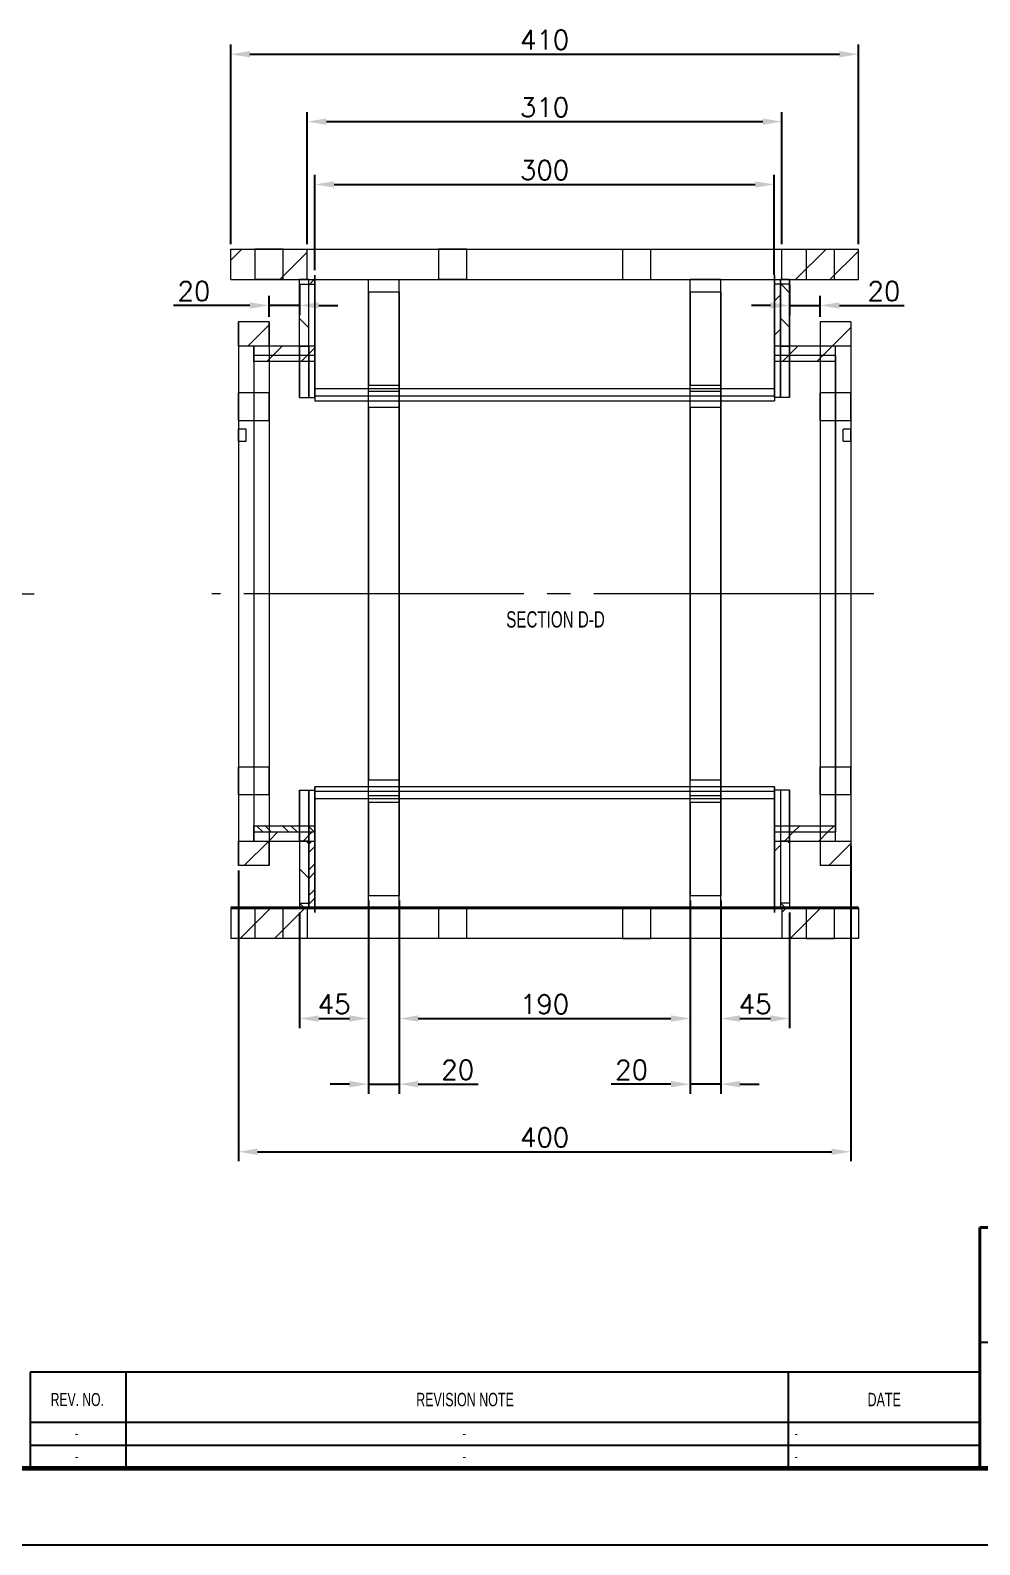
# Model space of a CAD drawing. Header units: millimetres. Extents: x -673 to 1427, y -743 to 742.
# Drawn here: x 57 to 677, y -743 to 246 of the extents above; entities that cross this region are included whole.
import ezdxf

# ---------------------------------------------------------------- set-up
doc = ezdxf.new("R2010")
doc.units = ezdxf.units.MM
doc.header["$LTSCALE"] = 12
doc.header["$MEASUREMENT"] = 0
doc.header["$PDSIZE"] = -3
doc.linetypes.add('SLD-Center', pattern=[19.05, 15.24, -1.27, 1.27, -1.27])
doc.linetypes.add('SLD-Solid', pattern=[0])
doc.layers.get('0').update_dxf_attribs({"color": 6})
doc.layers.add('FORMAT', color=7, linetype='SLD-Solid', lineweight=15)
doc.layers.add('Frame-title', color=6, linetype='Continuous')
doc.layers.add('text-title', color=7, linetype='Continuous')
doc.styles.add('SLDTEXTSTYLE1', font='TXT', dxfattribs={"width": 0.695402})
doc.styles.add('SLDTEXTSTYLE2', font='TXT', dxfattribs={"width": 0.7})
doc.styles.get("Standard").update_dxf_attribs({"font": 'romans.shx'})
doc.dimstyles.new('ISO-25', dxfattribs={"dimtxt": 2.5, "dimasz": 2.5, "dimexe": 1.25, "dimexo": 0.625, "dimtad": 1, "dimtxsty": 'Standard', "dimcen": 2.5, "dimadec": 0, "dimazin": 0, "dimtfac": 1, "dimtmove": 0, "dimatfit": 3, "dimfxl": 0, "dimarcsym": 0})
pattern_1 = [(45, (-672.625, -742.603), (-11.22532, 11.22532), [])]
pattern_2 = [(45, (-672.625, -742.603), (-33.676, 33.676), []), (45, (-650.174, -742.603), (-33.676, 33.676), [])]
pattern_3 = [(135, (-672.625, -742.603), (-33.676, -33.676), []), (135, (-672.625, -720.153), (-33.676, -33.676), [])]

# ---------------------------------------------------------------- blocks, each defined once
blk = doc.blocks.new('SW_CENTERMARKSYMBOL_1')
at = {"color": 0, "linetype": 'SLD-Solid', "lineweight": 0}
for p, q in [((0, 1), (0, 43.5)), ((-1, 0), (-43.5, 0)), ((0, 0), (-0.5, 0)), ((0, 0), (0, 0.5)), ((0, 0), (0, -0.5)), ((0, 0), (0.5, 0)), ((1, 0), (43.5, 0)), ((0, -1), (0, -43.5))]:
    blk.add_line(p, q, dxfattribs=at)
blk = doc.blocks.new('*D37')
at = {"color": 0, "linetype": 'SLD-Solid', "lineweight": -2}
for p, q in [((188.33, 106.24), (188.33, 236.5)), ((200.83, 230.25), (585.83, 230.25)), ((598.33, 106.24), (598.33, 236.5))]:
    blk.add_line(p, q, dxfattribs=at)
at = {"color": 0, "linetype": 'SLD-Solid'}
for points in [[(200.83, 232.34), (200.83, 228.17), (188.33, 230.25)], [(585.83, 232.34), (585.83, 228.17), (598.33, 230.25)]]:
    blk.add_solid(points, dxfattribs=at)
at = {"layer": 'Defpoints', "color": 0, "linetype": 'SLD-Solid'}
for p in [(598.33, 230.25), (188.33, 103.12), (598.33, 103.12)]:
    blk.add_point(p, dxfattribs=at)
at = {"color": 7, "linetype": 'SLD-Solid', "lineweight": 0, "insert": (393.33, 245.88), "char_height": 12.5, "attachment_point": 2}
blk.add_mtext('410 ', dxfattribs=at)
blk = doc.blocks.new('*D38')
at = {"color": 0, "linetype": 'SLD-Solid', "lineweight": -2}
for p, q in [((238.33, 106.24), (238.33, 192.51)), ((548.33, 106.24), (548.33, 192.51)), ((250.83, 186.26), (535.83, 186.26))]:
    blk.add_line(p, q, dxfattribs=at)
at = {"color": 0, "linetype": 'SLD-Solid'}
for points in [[(250.83, 188.34), (250.83, 184.17), (238.33, 186.26)], [(535.83, 188.34), (535.83, 184.17), (548.33, 186.26)]]:
    blk.add_solid(points, dxfattribs=at)
at = {"layer": 'Defpoints', "color": 0, "linetype": 'SLD-Solid'}
for p in [(548.33, 186.26), (238.33, 103.12), (548.33, 103.12)]:
    blk.add_point(p, dxfattribs=at)
at = {"color": 7, "linetype": 'SLD-Solid', "lineweight": 0, "insert": (393.33, 201.88), "char_height": 12.5, "attachment_point": 2}
blk.add_mtext('310', dxfattribs=at)
blk = doc.blocks.new('*D39')
at = {"color": 0, "linetype": 'SLD-Solid', "lineweight": -2}
for p, q in [((243.33, 89.25), (243.33, 151.49)), ((543.33, 86.24), (543.33, 151.49)), ((255.83, 145.24), (530.83, 145.24))]:
    blk.add_line(p, q, dxfattribs=at)
at = {"color": 0, "linetype": 'SLD-Solid'}
for points in [[(255.83, 147.32), (255.83, 143.16), (243.33, 145.24)], [(530.83, 147.32), (530.83, 143.16), (543.33, 145.24)]]:
    blk.add_solid(points, dxfattribs=at)
at = {"layer": 'Defpoints', "color": 0, "linetype": 'SLD-Solid'}
for p in [(543.33, 145.24), (243.33, 86.13), (543.33, 83.12)]:
    blk.add_point(p, dxfattribs=at)
at = {"color": 7, "linetype": 'SLD-Solid', "lineweight": 0, "insert": (393.33, 160.87), "char_height": 12.5, "attachment_point": 2}
blk.add_mtext('300', dxfattribs=at)
blk = doc.blocks.new('*D40')
at = {"color": 0, "linetype": 'SLD-Solid', "lineweight": -2}
for p, q in [((278.33, -322.02), (278.33, -405.42)), ((233.33, -330.01), (233.33, -405.42)), ((245.83, -399.17), (265.83, -399.17))]:
    blk.add_line(p, q, dxfattribs=at)
at = {"color": 0, "linetype": 'SLD-Solid'}
for points in [[(245.83, -397.09), (245.83, -401.26), (233.33, -399.17)], [(265.83, -397.09), (265.83, -401.26), (278.33, -399.17)]]:
    blk.add_solid(points, dxfattribs=at)
at = {"layer": 'Defpoints', "color": 0, "linetype": 'SLD-Solid'}
for p in [(278.33, -318.89), (233.33, -326.88), (278.33, -399.17)]:
    blk.add_point(p, dxfattribs=at)
at = {"color": 7, "linetype": 'SLD-Solid', "lineweight": 0, "insert": (255.83, -383.55), "char_height": 12.5, "attachment_point": 2}
blk.add_mtext('45', dxfattribs=at)
blk = doc.blocks.new('*D41')
at = {"color": 0, "linetype": 'SLD-Solid', "lineweight": -2}
for p, q in [((278.33, -322.02), (278.33, -448.27)), ((298.33, -322.02), (298.33, -448.27)), ((265.83, -442.02), (253.33, -442.02)), ((278.33, -442.02), (298.33, -442.02)), ((310.83, -442.02), (349.82, -442.02))]:
    blk.add_line(p, q, dxfattribs=at)
at = {"color": 0, "linetype": 'SLD-Solid'}
for points in [[(265.83, -439.93), (265.83, -444.1), (278.33, -442.02)], [(310.83, -439.93), (310.83, -444.1), (298.33, -442.02)]]:
    blk.add_solid(points, dxfattribs=at)
at = {"layer": 'Defpoints', "color": 0, "linetype": 'SLD-Solid'}
for p in [(278.33, -318.89), (298.33, -318.89), (298.33, -442.02)]:
    blk.add_point(p, dxfattribs=at)
at = {"color": 7, "linetype": 'SLD-Solid', "lineweight": 0, "insert": (336.58, -426.39), "char_height": 12.5, "attachment_point": 2}
blk.add_mtext('20', dxfattribs=at)
blk = doc.blocks.new('*D42')
at = {"color": 0, "linetype": 'SLD-Solid', "lineweight": -2}
for p, q in [((298.33, -322.02), (298.33, -405.42)), ((488.33, -322.02), (488.33, -405.42)), ((310.83, -399.17), (475.83, -399.17))]:
    blk.add_line(p, q, dxfattribs=at)
at = {"color": 0, "linetype": 'SLD-Solid'}
for points in [[(310.83, -397.09), (310.83, -401.26), (298.33, -399.17)], [(475.83, -397.09), (475.83, -401.26), (488.33, -399.17)]]:
    blk.add_solid(points, dxfattribs=at)
at = {"layer": 'Defpoints', "color": 0, "linetype": 'SLD-Solid'}
for p in [(298.33, -318.89), (488.33, -318.89), (488.33, -399.17)]:
    blk.add_point(p, dxfattribs=at)
at = {"color": 7, "linetype": 'SLD-Solid', "lineweight": 0, "insert": (393.33, -383.55), "char_height": 12.5, "attachment_point": 2}
blk.add_mtext('190', dxfattribs=at)
blk = doc.blocks.new('*D43')
at = {"color": 0, "linetype": 'SLD-Solid', "lineweight": -2}
for p, q in [((488.33, -322.02), (488.33, -448.27)), ((508.33, -322.02), (508.33, -448.27)), ((475.83, -442.02), (436.85, -442.02)), ((508.33, -442.02), (488.33, -442.02)), ((520.83, -442.02), (533.33, -442.02))]:
    blk.add_line(p, q, dxfattribs=at)
at = {"color": 0, "linetype": 'SLD-Solid'}
for points in [[(475.83, -439.93), (475.83, -444.1), (488.33, -442.02)], [(520.83, -439.93), (520.83, -444.1), (508.33, -442.02)]]:
    blk.add_solid(points, dxfattribs=at)
at = {"layer": 'Defpoints', "color": 0, "linetype": 'SLD-Solid'}
for p in [(488.33, -318.89), (508.33, -318.89), (508.33, -442.02)]:
    blk.add_point(p, dxfattribs=at)
at = {"color": 7, "linetype": 'SLD-Solid', "lineweight": 0, "insert": (450.09, -426.39), "char_height": 12.5, "attachment_point": 2}
blk.add_mtext('20', dxfattribs=at)
blk = doc.blocks.new('*D44')
at = {"color": 0, "linetype": 'SLD-Solid', "lineweight": -2}
for p, q in [((508.33, -322.02), (508.33, -405.42)), ((553.33, -330.01), (553.33, -405.42)), ((520.83, -399.17), (540.83, -399.17))]:
    blk.add_line(p, q, dxfattribs=at)
at = {"color": 0, "linetype": 'SLD-Solid'}
for points in [[(520.83, -397.09), (520.83, -401.26), (508.33, -399.17)], [(540.83, -397.09), (540.83, -401.26), (553.33, -399.17)]]:
    blk.add_solid(points, dxfattribs=at)
at = {"layer": 'Defpoints', "color": 0, "linetype": 'SLD-Solid'}
for p in [(508.33, -318.89), (553.33, -326.88), (553.33, -399.17)]:
    blk.add_point(p, dxfattribs=at)
at = {"color": 7, "linetype": 'SLD-Solid', "lineweight": 0, "insert": (530.83, -383.55), "char_height": 12.5, "attachment_point": 2}
blk.add_mtext('45', dxfattribs=at)
blk = doc.blocks.new('*D45')
at = {"color": 0, "linetype": 'SLD-Solid', "lineweight": -2}
for p, q in [((593.33, -286.51), (593.33, -492.37)), ((193.33, -302.51), (193.33, -492.37)), ((205.83, -486.12), (580.83, -486.12))]:
    blk.add_line(p, q, dxfattribs=at)
at = {"color": 0, "linetype": 'SLD-Solid'}
for points in [[(205.83, -484.04), (205.83, -488.21), (193.33, -486.12)], [(580.83, -484.04), (580.83, -488.21), (593.33, -486.12)]]:
    blk.add_solid(points, dxfattribs=at)
at = {"layer": 'Defpoints', "color": 0, "linetype": 'SLD-Solid'}
for p in [(593.33, -283.38), (193.33, -299.38), (593.33, -486.12)]:
    blk.add_point(p, dxfattribs=at)
at = {"color": 7, "linetype": 'SLD-Solid', "lineweight": 0, "insert": (393.33, -470.5), "char_height": 12.5, "attachment_point": 2}
blk.add_mtext('400', dxfattribs=at)
blk = doc.blocks.new('*D46')
at = {"color": 0, "linetype": 'SLD-Solid', "lineweight": -2}
for p, q in [((233.33, 79.99), (233.33, 60.02)), ((213.33, 58.74), (213.33, 72.52)), ((200.83, 66.27), (151.06, 66.27)), ((233.33, 66.27), (213.33, 66.27)), ((245.83, 66.27), (258.33, 66.27))]:
    blk.add_line(p, q, dxfattribs=at)
at = {"color": 0, "linetype": 'SLD-Solid'}
for points in [[(200.83, 68.35), (200.83, 64.19), (213.33, 66.27)], [(245.83, 68.35), (245.83, 64.19), (233.33, 66.27)]]:
    blk.add_solid(points, dxfattribs=at)
at = {"layer": 'Defpoints', "color": 0, "linetype": 'SLD-Solid'}
for p in [(233.33, 83.12), (233.33, 66.27), (213.33, 55.62)]:
    blk.add_point(p, dxfattribs=at)
at = {"color": 7, "linetype": 'SLD-Solid', "lineweight": 0, "insert": (164.31, 81.9), "char_height": 12.5, "attachment_point": 2}
blk.add_mtext('20', dxfattribs=at)
blk = doc.blocks.new('*D47')
at = {"color": 0, "linetype": 'SLD-Solid', "lineweight": -2}
for p, q in [((553.33, 79.99), (553.33, 60.02)), ((573.33, 58.74), (573.33, 72.52)), ((540.83, 66.27), (528.33, 66.27)), ((553.33, 66.27), (573.33, 66.27)), ((585.83, 66.27), (628.13, 66.27))]:
    blk.add_line(p, q, dxfattribs=at)
at = {"color": 0, "linetype": 'SLD-Solid'}
for points in [[(540.83, 68.35), (540.83, 64.19), (553.33, 66.27)], [(585.83, 68.35), (585.83, 64.19), (573.33, 66.27)]]:
    blk.add_solid(points, dxfattribs=at)
at = {"layer": 'Defpoints', "color": 0, "linetype": 'SLD-Solid'}
for p in [(553.33, 83.12), (553.33, 66.27), (573.33, 55.62)]:
    blk.add_point(p, dxfattribs=at)
at = {"color": 7, "linetype": 'SLD-Solid', "lineweight": 0, "insert": (614.88, 81.9), "char_height": 12.5, "attachment_point": 2}
blk.add_mtext('20', dxfattribs=at)

msp = doc.modelspace()

# ---------------------------------------------------------------- hatches: boundary and pattern name
at = {"linetype": 'SLD-Solid', "lineweight": 0}
h = msp.add_hatch(dxfattribs=at)
h.set_pattern_fill('ANSI32', scale=5, style=0)
h.set_pattern_definition(pattern_2)
h.paths.add_polyline_path([(238.334, 103.119), (188.334, 103.119), (188.334, 83.119), (238.334, 83.119)], flags=0)
h = msp.add_hatch(dxfattribs=at)
h.set_pattern_fill('ANSI32', scale=5, style=0)
h.set_pattern_definition(pattern_2)
h.paths.add_polyline_path([(548.334, 83.119), (598.334, 83.119), (598.334, 103.119), (548.334, 103.119)], flags=0)
h = msp.add_hatch(dxfattribs=at)
h.set_pattern_fill('ANSI32', scale=5, angle=90, style=0)
h.set_pattern_definition(pattern_3)
h.paths.add_polyline_path([(233.334, 83.119), (233.334, 39.619), (239.334, 39.619), (239.334, 83.119)], flags=0)
h = msp.add_hatch(dxfattribs=at)
h.set_pattern_fill('ANSI32', scale=5, style=0)
h.set_pattern_definition(pattern_2)
h.paths.add_polyline_path([(243.334, 83.119), (239.334, 83.119), (239.334, 39.619), (243.334, 39.619)], flags=0)
h = msp.add_hatch(dxfattribs=at)
h.set_pattern_fill('ANSI32', scale=5, style=0)
h.set_pattern_definition(pattern_2)
h.paths.add_polyline_path([(543.334, 39.619), (547.334, 39.619), (547.334, 83.119), (543.334, 83.119)], flags=0)
h = msp.add_hatch(dxfattribs=at)
h.set_pattern_fill('ANSI32', scale=5, angle=90, style=0)
h.set_pattern_definition(pattern_3)
h.paths.add_polyline_path([(553.334, 39.619), (553.334, 83.119), (547.334, 83.119), (547.334, 39.619)], flags=0)
h = msp.add_hatch(dxfattribs=at)
h.set_pattern_fill('ANSI32', scale=5, style=0)
h.set_pattern_definition(pattern_2)
h.paths.add_polyline_path([(193.334, 39.619), (213.334, 39.619), (213.334, 55.619), (193.334, 55.619)], flags=0)
h = msp.add_hatch(dxfattribs=at)
h.set_pattern_fill('ANSI32', scale=5, style=0)
h.set_pattern_definition(pattern_2)
h.paths.add_polyline_path([(573.334, 39.619), (593.334, 39.619), (593.334, 55.619), (573.334, 55.619)], flags=0)
h = msp.add_hatch(dxfattribs=at)
h.set_pattern_fill('ANSI31', scale=5, style=0)
h.set_pattern_definition(pattern_1)
h.paths.add_polyline_path([(203.334, 39.619), (203.334, 33.619), (243.334, 33.619), (243.334, 39.619)], flags=0)
h = msp.add_hatch(dxfattribs=at)
h.set_pattern_fill('ANSI31', scale=5, style=0)
h.set_pattern_definition(pattern_1)
h.paths.add_polyline_path([(543.334, 33.619), (583.334, 33.619), (583.334, 39.619), (543.334, 39.619)], flags=0)
h = msp.add_hatch(dxfattribs=at)
h.set_pattern_fill('ANSI31', scale=5, style=0)
h.set_pattern_definition(pattern_1)
h.paths.add_polyline_path([(203.334, 33.619), (203.334, 29.619), (243.334, 29.619), (243.334, 33.619)], flags=0)
h = msp.add_hatch(dxfattribs=at)
h.set_pattern_fill('ANSI31', scale=5, style=0)
h.set_pattern_definition(pattern_1)
h.paths.add_polyline_path([(543.334, 29.619), (583.334, 29.619), (583.334, 33.619), (543.334, 33.619)], flags=0)
h = msp.add_hatch(dxfattribs=at)
h.set_pattern_fill('ANSI32', scale=1.25, angle=90, style=0)
h.set_pattern_definition([(135, (-672.625, -742.603), (-8.41899, -8.41899), []), (135, (-672.625, -736.99), (-8.41899, -8.41899), [])])
h.paths.add_polyline_path([(203.334, -273.381), (203.334, -277.381), (243.334, -277.381), (243.334, -273.381)], flags=0)
h = msp.add_hatch(dxfattribs=at)
h.set_pattern_fill('ANSI31', scale=5, style=0)
h.set_pattern_definition(pattern_1)
h.paths.add_polyline_path([(543.334, -277.381), (583.334, -277.381), (583.334, -273.381), (543.334, -273.381)], flags=0)
h = msp.add_hatch(dxfattribs=at)
h.set_pattern_fill('ANSI32', scale=5, style=0)
h.set_pattern_definition(pattern_2)
h.paths.add_polyline_path([(213.334, -283.381), (193.334, -283.381), (193.334, -299.381), (213.334, -299.381)], flags=0)
h = msp.add_hatch(dxfattribs=at)
h.set_pattern_fill('ANSI31', scale=5, style=0)
h.set_pattern_definition(pattern_1)
h.paths.add_polyline_path([(203.334, -277.381), (203.334, -283.381), (243.334, -283.381), (243.334, -277.381)], flags=0)
h = msp.add_hatch(dxfattribs=at)
h.set_pattern_fill('ANSI31', scale=5, angle=90, style=0)
h.set_pattern_definition([(135, (-672.625, -742.603), (-11.22532, -11.22532), [])])
h.paths.add_polyline_path([(233.334, -283.381), (233.334, -326.881), (239.334, -326.881), (239.334, -283.381)], flags=0)
h = msp.add_hatch(dxfattribs=at)
h.set_pattern_fill('ANSI32', scale=1.25, style=0)
h.set_pattern_definition([(45, (-672.625, -742.603), (-8.41899, 8.41899), []), (45, (-667.012, -742.603), (-8.41899, 8.41899), [])])
h.paths.add_polyline_path([(243.334, -283.381), (239.334, -283.381), (239.334, -326.881), (243.334, -326.881)], flags=0)
h = msp.add_hatch(dxfattribs=at)
h.set_pattern_fill('ANSI31', scale=5, style=0)
h.set_pattern_definition(pattern_1)
h.paths.add_polyline_path([(543.334, -283.381), (583.334, -283.381), (583.334, -277.381), (543.334, -277.381)], flags=0)
h = msp.add_hatch(dxfattribs=at)
h.set_pattern_fill('ANSI32', scale=5, style=0)
h.set_pattern_definition(pattern_2)
h.paths.add_polyline_path([(543.334, -326.881), (547.334, -326.881), (547.334, -283.381), (543.334, -283.381)], flags=0)
h = msp.add_hatch(dxfattribs=at)
h.set_pattern_fill('ANSI32', scale=5, angle=90, style=0)
h.set_pattern_definition(pattern_3)
h.paths.add_polyline_path([(553.334, -326.881), (553.334, -283.381), (547.334, -283.381), (547.334, -326.881)], flags=0)
h = msp.add_hatch(dxfattribs=at)
h.set_pattern_fill('ANSI32', scale=5, style=0)
h.set_pattern_definition(pattern_2)
h.paths.add_polyline_path([(593.334, -283.381), (573.334, -283.381), (573.334, -299.381), (593.334, -299.381)], flags=0)
h = msp.add_hatch(dxfattribs=at)
h.set_pattern_fill('ANSI32', scale=5, style=0)
h.set_pattern_definition(pattern_2)
h.paths.add_polyline_path([(238.334, -326.881), (188.334, -326.881), (188.334, -346.881), (238.334, -346.881)], flags=0)
h = msp.add_hatch(dxfattribs=at)
h.set_pattern_fill('ANSI32', scale=5, style=0)
h.set_pattern_definition(pattern_2)
h.paths.add_polyline_path([(548.334, -346.881), (598.334, -346.881), (598.334, -326.881), (548.334, -326.881)], flags=0)

# ---------------------------------------------------------------- linework, layer by layer
at = {"color": 7, "linetype": 'SLD-Solid', "lineweight": 15}
for p, q in [((188.334, 103.119), (598.334, 103.119)), ((188.334, 83.119), (188.334, 103.119)), ((188.334, 103.119), (238.334, 103.119)), ((204.084, 103.119), (204.084, 83.119)), ((204.084, 103.119), (204.084, 83.119)), ((222.584, 103.119), (204.084, 103.119)), ((222.584, 103.119), (204.084, 103.119)), ((222.584, 83.119), (222.584, 103.119)), ((222.584, 83.119), (222.584, 103.119)), ((238.334, 83.119), (238.334, 103.119)), ((238.334, 103.119), (548.334, 103.119)), ((324.084, 103.119), (324.084, 83.119)), ((342.584, 103.119), (324.084, 103.119)), ((342.584, 83.119), (342.584, 103.119)), ((444.084, 103.119), (444.084, 83.119)), ((444.084, 103.119), (462.584, 103.119)), ((462.584, 83.119), (462.584, 103.119)), ((548.334, 103.119), (598.334, 103.119)), ((548.334, 83.119), (548.334, 103.119)), ((564.084, 103.119), (564.084, 83.119)), ((564.084, 103.119), (564.084, 83.119)), ((564.084, 103.119), (582.584, 103.119)), ((564.084, 103.119), (582.584, 103.119)), ((582.584, 83.119), (582.584, 103.119)), ((582.584, 83.119), (582.584, 103.119)), ((598.334, 83.119), (598.334, 103.119)), ((188.334, 83.119), (598.334, 83.119)), ((188.334, 83.119), (238.334, 83.119)), ((222.584, 83.119), (204.084, 83.119)), ((222.584, 83.119), (204.084, 83.119)), ((239.334, 83.119), (233.334, 83.119)), ((233.334, 39.619), (233.334, 83.119)), ((233.334, 80.11), (233.334, 83.119)), ((233.334, 6.237), (233.334, 80.11)), ((233.334, 80.11), (239.334, 80.11)), ((239.334, 39.619), (239.334, 83.119)), ((239.334, 80.11), (239.334, 83.119)), ((239.334, 83.119), (243.334, 83.119)), ((239.334, 6.237), (239.334, 80.11)), ((239.334, 80.11), (243.334, 80.11)), ((243.334, 86.128), (243.334, 12.26)), ((243.334, 83.721), (243.334, 86.128)), ((243.334, 80.11), (243.334, 83.721)), ((243.334, 83.721), (243.334, 9.853)), ((243.334, 83.119), (243.334, 39.619)), ((243.334, 83.119), (243.334, 80.11)), ((243.334, 6.242), (243.334, 80.11)), ((243.334, 80.11), (243.334, 6.237)), ((278.334, 10.074), (278.334, 83.119)), ((278.334, 83.119), (298.334, 83.119)), ((278.334, 75.133), (278.334, 83.119)), ((298.334, 10.074), (298.334, 83.119)), ((298.334, 75.133), (298.334, 83.119)), ((342.584, 83.119), (324.084, 83.119)), ((444.084, 83.119), (462.584, 83.119)), ((488.334, 10.074), (488.334, 83.119)), ((508.334, 83.119), (488.334, 83.119)), ((488.334, 75.133), (488.334, 83.119)), ((508.334, 10.074), (508.334, 83.119)), ((508.334, 75.133), (508.334, 83.119)), ((543.334, 86.128), (543.334, 12.26)), ((543.334, 83.721), (543.334, 86.128)), ((543.334, 80.11), (543.334, 83.721)), ((543.334, 83.721), (543.334, 9.853)), ((543.334, 83.119), (547.334, 83.119)), ((543.334, 39.619), (543.334, 83.119)), ((543.334, 83.119), (543.334, 80.11)), ((543.334, 6.242), (543.334, 80.11)), ((543.334, 80.11), (543.334, 6.237)), ((547.334, 80.11), (543.334, 80.11)), ((547.334, 39.619), (547.334, 83.119)), ((547.334, 83.119), (547.334, 80.11)), ((553.334, 83.119), (547.334, 83.119)), ((547.334, 80.11), (547.334, 6.237)), ((553.334, 80.11), (547.334, 80.11)), ((548.334, 83.119), (598.334, 83.119)), ((553.334, 83.119), (553.334, 39.619)), ((553.334, 80.11), (553.334, 83.119)), ((553.334, 6.237), (553.334, 80.11)), ((564.084, 83.119), (582.584, 83.119)), ((564.084, 83.119), (582.584, 83.119)), ((278.334, 75.133), (278.334, 14.223)), ((278.334, 75.133), (298.334, 75.133)), ((298.334, 75.133), (298.334, 14.223)), ((488.334, 75.133), (508.334, 75.133)), ((488.334, 75.133), (488.334, 14.223)), ((508.334, 75.133), (508.334, 14.223)), ((193.334, 39.619), (193.334, 55.619)), ((193.334, 55.619), (193.334, -299.381)), ((213.334, 55.619), (193.334, 55.619)), ((213.334, 39.619), (213.334, 55.619)), ((213.334, 55.619), (213.334, -299.381)), ((573.334, 55.619), (573.334, 39.619)), ((593.334, 55.619), (573.334, 55.619)), ((573.334, 55.619), (573.334, -299.381)), ((593.334, 55.619), (593.334, 39.619)), ((593.334, 55.619), (593.334, -299.381)), ((213.334, 39.619), (193.334, 39.619)), ((193.334, 39.619), (193.334, -283.381)), ((203.334, 33.619), (203.334, 39.619)), ((203.334, 39.619), (203.334, -283.381)), ((243.334, 39.619), (203.334, 39.619)), ((213.334, 39.619), (213.334, -283.381)), ((233.334, 39.619), (239.334, 39.619)), ((233.334, 39.619), (233.334, 6.237)), ((239.334, 39.619), (239.334, 6.237)), ((243.334, 39.619), (239.334, 39.619)), ((243.334, 33.619), (243.334, 39.619)), ((243.334, 39.619), (243.334, 12.078)), ((243.334, 6.237), (243.334, 39.619)), ((543.334, 33.619), (543.334, 39.619)), ((543.334, 39.619), (543.334, 12.078)), ((583.334, 39.619), (543.334, 39.619)), ((547.334, 39.619), (543.334, 39.619)), ((543.334, 6.237), (543.334, 39.619)), ((547.334, 6.237), (547.334, 39.619)), ((547.334, 39.619), (553.334, 39.619)), ((553.334, 39.619), (553.334, 6.237)), ((593.334, 39.619), (573.334, 39.619)), ((573.334, 39.619), (573.334, -283.381)), ((583.334, 33.619), (583.334, 39.619)), ((583.334, -283.381), (583.334, 39.619)), ((593.334, 39.619), (593.334, -283.381)), ((203.334, 33.619), (203.334, -277.381)), ((203.334, 29.619), (203.334, 33.619)), ((243.334, 33.619), (203.334, 33.619)), ((243.334, 29.619), (243.334, 33.619)), ((243.334, 33.619), (243.334, 7.279)), ((543.334, 29.619), (543.334, 33.619)), ((543.334, 33.619), (543.334, 7.279)), ((583.334, 33.619), (543.334, 33.619)), ((583.334, 33.619), (583.334, -277.381)), ((583.334, 29.619), (583.334, 33.619)), ((203.334, 29.619), (203.334, -273.381)), ((243.334, 29.619), (203.334, 29.619)), ((243.334, 29.619), (243.334, 4.08)), ((543.334, 29.619), (543.334, 4.08)), ((583.334, 29.619), (543.334, 29.619)), ((583.334, 29.619), (583.334, -273.381)), ((243.334, 12.26), (243.334, 9.853)), ((243.334, 12.078), (243.334, 7.279)), ((243.334, 12.078), (543.334, 12.078)), ((278.334, 14.223), (298.334, 14.223)), ((278.334, -0.382), (278.334, 14.223)), ((298.334, 10.074), (278.334, 10.074)), ((278.334, -253.836), (278.334, 10.074)), ((298.334, 14.223), (298.334, -0.382)), ((298.334, -253.836), (298.334, 10.074)), ((488.334, 14.223), (508.334, 14.223)), ((488.334, -0.382), (488.334, 14.223)), ((508.334, 10.074), (488.334, 10.074)), ((488.334, -253.836), (488.334, 10.074)), ((508.334, 14.223), (508.334, -0.382)), ((508.334, -253.836), (508.334, 10.074)), ((543.334, 12.26), (543.334, 9.853)), ((543.334, 12.078), (543.334, 7.279)), ((213.334, 9.249), (193.334, 9.249)), ((193.334, -8.726), (193.334, 9.223)), ((213.334, -8.726), (213.334, 9.223)), ((233.334, 6.237), (239.334, 6.237)), ((239.334, 6.237), (243.334, 6.237)), ((243.334, 9.853), (243.334, 6.242)), ((243.334, 7.279), (543.334, 7.279)), ((243.334, 7.279), (243.334, 4.08)), ((243.334, 4.08), (543.334, 4.08)), ((543.334, 9.853), (543.334, 6.242)), ((543.334, 7.279), (543.334, 4.08)), ((547.334, 6.237), (543.334, 6.237)), ((553.334, 6.237), (547.334, 6.237)), ((593.334, 9.249), (573.334, 9.249)), ((573.334, -8.726), (573.334, 9.223)), ((593.334, -8.726), (593.334, 9.223)), ((193.334, -8.751), (213.334, -8.751)), ((278.334, -0.382), (278.334, -243.447)), ((298.334, -0.382), (278.334, -0.382)), ((298.334, -0.382), (298.334, -243.447)), ((488.334, -0.382), (488.334, -243.447)), ((508.334, -0.382), (488.334, -0.382)), ((508.334, -0.382), (508.334, -243.447)), ((573.334, -8.751), (593.334, -8.751)), ((198.334, -14.4), (193.334, -14.4)), ((193.334, -22.4), (193.334, -14.4)), ((198.334, -22.4), (198.334, -14.4)), ((593.334, -14.4), (588.334, -14.4)), ((588.334, -22.4), (588.334, -14.4)), ((593.334, -22.4), (593.334, -14.4)), ((193.334, -22.4), (198.334, -22.4)), ((588.334, -22.4), (593.334, -22.4)), ((213.334, -235.011), (193.334, -235.011)), ((193.334, -252.986), (193.334, -235.036)), ((213.334, -252.986), (213.334, -235.036)), ((593.334, -235.011), (573.334, -235.011)), ((573.334, -252.986), (573.334, -235.036)), ((593.334, -252.986), (593.334, -235.036)), ((278.334, -243.447), (298.334, -243.447)), ((278.334, -258.057), (278.334, -243.447)), ((298.334, -243.447), (298.334, -258.057)), ((488.334, -243.447), (508.334, -243.447)), ((488.334, -258.057), (488.334, -243.447)), ((508.334, -243.447), (508.334, -258.057)), ((193.334, -253.011), (213.334, -253.011)), ((233.334, -283.381), (233.334, -249.999)), ((233.334, -249.999), (233.334, -323.872)), ((233.334, -249.999), (239.334, -249.999)), ((239.334, -323.872), (239.334, -249.999)), ((239.334, -249.999), (243.334, -249.999)), ((239.334, -249.999), (239.334, -283.381)), ((243.334, -247.842), (243.334, -251.042)), ((543.334, -247.842), (243.334, -247.842)), ((243.334, -273.381), (243.334, -247.842)), ((243.334, -323.872), (243.334, -249.999)), ((243.334, -249.999), (243.334, -283.381)), ((243.334, -250.004), (243.334, -323.872)), ((243.334, -253.615), (243.334, -250.004)), ((543.334, -251.042), (243.334, -251.042)), ((243.334, -277.381), (243.334, -251.042)), ((243.334, -251.042), (243.334, -255.84)), ((243.334, -327.483), (243.334, -253.615)), ((243.334, -256.022), (243.334, -253.615)), ((543.334, -255.84), (243.334, -255.84)), ((243.334, -283.381), (243.334, -255.84)), ((243.334, -329.89), (243.334, -256.022)), ((298.334, -253.836), (278.334, -253.836)), ((278.334, -326.881), (278.334, -253.836)), ((298.334, -326.881), (298.334, -253.836)), ((488.334, -326.881), (488.334, -253.836)), ((508.334, -253.836), (488.334, -253.836)), ((508.334, -326.881), (508.334, -253.836)), ((543.334, -247.842), (543.334, -251.042)), ((543.334, -273.381), (543.334, -247.842)), ((543.334, -323.872), (543.334, -249.999)), ((547.334, -249.999), (543.334, -249.999)), ((543.334, -249.999), (543.334, -283.381)), ((543.334, -250.004), (543.334, -323.872)), ((543.334, -253.615), (543.334, -250.004)), ((543.334, -277.381), (543.334, -251.042)), ((543.334, -251.042), (543.334, -255.84)), ((543.334, -327.483), (543.334, -253.615)), ((543.334, -256.022), (543.334, -253.615)), ((543.334, -283.381), (543.334, -255.84)), ((543.334, -329.89), (543.334, -256.022)), ((553.334, -249.999), (547.334, -249.999)), ((547.334, -249.999), (547.334, -323.872)), ((547.334, -249.999), (547.334, -283.381)), ((553.334, -283.381), (553.334, -249.999)), ((553.334, -249.999), (553.334, -323.872)), ((573.334, -253.011), (593.334, -253.011)), ((278.334, -258.057), (278.334, -318.895)), ((298.334, -258.057), (278.334, -258.057)), ((298.334, -258.057), (298.334, -318.895)), ((488.334, -258.057), (488.334, -318.895)), ((508.334, -258.057), (488.334, -258.057)), ((508.334, -258.057), (508.334, -318.895)), ((203.334, -277.381), (203.334, -273.381)), ((203.334, -273.381), (243.334, -273.381)), ((243.334, -273.381), (243.334, -277.381)), ((543.334, -273.381), (583.334, -273.381)), ((543.334, -273.381), (543.334, -277.381)), ((583.334, -277.381), (583.334, -273.381)), ((193.334, -283.381), (213.334, -283.381)), ((193.334, -299.381), (193.334, -283.381)), ((203.334, -277.381), (243.334, -277.381)), ((203.334, -283.381), (203.334, -277.381)), ((203.334, -283.381), (243.334, -283.381)), ((213.334, -299.381), (213.334, -283.381)), ((239.334, -283.381), (233.334, -283.381)), ((239.334, -283.381), (243.334, -283.381)), ((239.334, -283.381), (239.334, -326.881)), ((243.334, -277.381), (243.334, -283.381)), ((243.334, -283.381), (243.334, -326.881)), ((543.334, -277.381), (583.334, -277.381)), ((543.334, -277.381), (543.334, -283.381)), ((543.334, -283.381), (583.334, -283.381)), ((543.334, -326.881), (543.334, -283.381)), ((543.334, -283.381), (547.334, -283.381)), ((553.334, -283.381), (547.334, -283.381)), ((547.334, -283.381), (547.334, -326.881)), ((553.334, -283.381), (553.334, -326.881)), ((573.334, -283.381), (573.334, -299.381)), ((573.334, -283.381), (593.334, -283.381)), ((583.334, -283.381), (583.334, -277.381)), ((593.334, -283.381), (593.334, -299.381)), ((213.334, -299.381), (193.334, -299.381)), ((593.334, -299.381), (573.334, -299.381)), ((233.334, -323.872), (233.334, -326.881)), ((233.334, -323.872), (239.334, -323.872)), ((239.334, -326.881), (239.334, -323.872)), ((243.334, -323.872), (243.334, -327.483)), ((243.334, -326.881), (243.334, -323.872)), ((278.334, -318.895), (298.334, -318.895)), ((278.334, -326.881), (278.334, -318.895)), ((298.334, -326.881), (298.334, -318.895)), ((488.334, -318.895), (508.334, -318.895)), ((488.334, -326.881), (488.334, -318.895)), ((508.334, -326.881), (508.334, -318.895)), ((543.334, -323.872), (543.334, -327.483)), ((543.334, -326.881), (543.334, -323.872)), ((553.334, -323.872), (547.334, -323.872)), ((547.334, -323.872), (547.334, -326.881)), ((553.334, -323.872), (553.334, -326.881)), ((188.334, -326.881), (188.334, -346.881)), ((204.084, -326.881), (204.084, -346.881)), ((204.084, -326.881), (204.084, -346.881)), ((222.584, -326.881), (204.084, -326.881)), ((222.584, -326.881), (204.084, -326.881)), ((222.584, -346.881), (222.584, -326.881)), ((222.584, -346.881), (222.584, -326.881)), ((233.334, -326.881), (239.334, -326.881)), ((238.334, -326.881), (238.334, -346.881)), ((243.334, -326.881), (239.334, -326.881)), ((243.334, -327.483), (243.334, -329.89)), ((278.334, -326.881), (298.334, -326.881)), ((324.084, -326.881), (324.084, -346.881)), ((342.584, -326.881), (324.084, -326.881)), ((342.584, -346.881), (342.584, -326.881)), ((444.084, -326.881), (444.084, -346.881)), ((444.084, -326.881), (462.584, -326.881)), ((462.584, -346.881), (462.584, -326.881)), ((488.334, -326.881), (508.334, -326.881)), ((547.334, -326.881), (543.334, -326.881)), ((543.334, -327.483), (543.334, -329.89)), ((547.334, -326.881), (553.334, -326.881)), ((548.334, -326.881), (548.334, -346.881)), ((564.084, -326.881), (564.084, -346.881)), ((564.084, -326.881), (564.084, -346.881)), ((564.084, -326.881), (582.584, -326.881)), ((564.084, -326.881), (582.584, -326.881)), ((582.584, -346.881), (582.584, -326.881)), ((582.584, -346.881), (582.584, -326.881)), ((598.334, -326.881), (598.334, -346.881)), ((238.334, -346.881), (188.334, -346.881)), ((598.334, -346.881), (188.334, -346.881)), ((222.584, -346.881), (204.084, -346.881)), ((222.584, -346.881), (204.084, -346.881)), ((548.334, -346.881), (238.334, -346.881)), ((342.584, -346.881), (324.084, -346.881)), ((444.084, -346.881), (462.584, -346.881)), ((598.334, -346.881), (548.334, -346.881)), ((564.084, -346.881), (582.584, -346.881)), ((564.084, -346.881), (582.584, -346.881))]:
    msp.add_line(p, q, dxfattribs=at)
at = {"color": 7, "linetype": 'SLD-Center', "lineweight": 0}
msp.add_line((608.334, -121.881), (176.018, -121.881), dxfattribs=at)
at = {"color": 7, "linetype": 'SLD-Solid', "lineweight": 40}
msp.add_line((598.334, -326.881), (188.334, -326.881), dxfattribs=at)
at = {"layer": 'FORMAT'}
for p, q in [((188.334, -326.881), (233.323, -326.881)), ((598.334, -326.881), (553.596, -326.881))]:
    msp.add_line(p, q, dxfattribs=at)
at = {"layer": 'Frame-title', "color": 6, "lineweight": 40}
for p, q in [((1327.454, -535.469), (677.454, -535.469)), ((677.454, -535.469), (677.454, -692.611))]:
    msp.add_line(p, q, dxfattribs=at)
at = {"layer": 'Frame-title', "color": 5}
msp.add_line((677.454, -610.469), (1327.454, -610.469), dxfattribs=at)
at = {"layer": 'Frame-title', "color": 4}
for p, q in [((677.454, -629.88), (57.454, -629.88)), ((57.454, -629.88), (57.454, -692.611)), ((119.954, -692.611), (119.954, -629.88)), ((552.454, -629.88), (552.454, -692.611)), ((677.454, -692.611), (677.454, -629.88)), ((57.454, -662.611), (677.454, -662.611)), ((57.454, -677.611), (677.454, -677.611)), ((57.454, -692.611), (677.454, -692.611)), ((57.454, -692.611), (677.454, -692.611))]:
    msp.add_line(p, q, dxfattribs=at)
at = {"layer": 'Frame-title', "lineweight": 60}
msp.add_line((-572.546, -692.611), (1327.454, -692.611), dxfattribs=at)
at = {"layer": 'Frame-title', "color": 179}
msp.add_line((-672.546, -742.611), (1427.454, -742.611), dxfattribs=at)

# ---------------------------------------------------------------- block references
at = {"color": 7, "linetype": 'Continuous', "lineweight": 0, "xscale": 5, "yscale": 5, "zscale": 5}
msp.add_blockref('SW_CENTERMARKSYMBOL_1', (-157.591, -121.881), dxfattribs=at)

# ---------------------------------------------------------------- texts
at = {"color": 7, "linetype": 'Continuous', "lineweight": 0, "insert": (400.432, -133.348), "char_height": 10.58333, "attachment_point": 2, "style": 'SLDTEXTSTYLE2'}
msp.add_mtext('SECTION D-D', dxfattribs=at)
at = {"layer": 'text-title', "style": 'SLDTEXTSTYLE1'}
for s, insert, char_height, attachment_point in [('REV. NO.', (88.152, -643.602), 8.5, 2), ('REVISION NOTE', (341.328, -643.477), 8.75, 2), ('DATE', (615.073, -643.477), 8.75, 2), ('-', (87.736, -666.359), 7, 2), ('-', (340.898, -666.356), 7, 2), ('-', (556.487, -666.356), 7, 1), ('-', (87.736, -681.359), 7, 2), ('-', (340.898, -681.356), 7, 2), ('-', (556.487, -681.356), 7, 1)]:
    msp.add_mtext(s, dxfattribs=dict(at, insert=insert, char_height=char_height, attachment_point=attachment_point))

# ---------------------------------------------------------------- dimensions: what is measured, and where the dimension line sits
at = {"color": 7, "linetype": 'SLD-Solid', "lineweight": 0}
dim = msp.add_linear_dim(base=(598.334, 230.255), p1=(188.334, 103.119), p2=(598.334, 103.119), text='<> ', dimstyle='ISO-25', override={"dimscale": 5, "dimdsep": 46, "dimclrt": 7, "dimadec": 2}, dxfattribs=at)
dim.commit()
dim.dimension.update_dxf_attribs({"geometry": '*D37', "text_midpoint": (393.334, 230.255), "dimtype": 160})
for base, p1, p2, picture, middle in [((548.334, 186.256), (238.334, 103.119), (548.334, 103.119), '*D38', (393.334, 186.256)), ((543.334, 145.24), (243.334, 86.128), (543.334, 83.119), '*D39', (393.334, 145.24)), ((233.334, 66.271), (213.334, 55.619), (233.334, 83.119), '*D46', (164.305, 66.271)), ((553.334, 66.271), (573.334, 55.619), (553.334, 83.119), '*D47', (614.881, 66.271)), ((593.334, -486.124), (193.334, -299.381), (593.334, -283.381), '*D45', (393.334, -486.124)), ((278.334, -399.172), (233.334, -326.881), (278.334, -318.895), '*D40', (255.834, -399.172)), ((298.334, -442.018), (278.334, -318.895), (298.334, -318.895), '*D41', (336.578, -442.018)), ((488.334, -399.172), (298.334, -318.895), (488.334, -318.895), '*D42', (393.334, -399.172)), ((508.334, -442.018), (488.334, -318.895), (508.334, -318.895), '*D43', (450.09, -442.018)), ((553.334, -399.172), (508.334, -318.895), (553.334, -326.881), '*D44', (530.834, -399.172))]:
    dim = msp.add_linear_dim(base=base, p1=p1, p2=p2, dimstyle='ISO-25', override={"dimscale": 5, "dimdsep": 46, "dimclrt": 7, "dimadec": 2}, dxfattribs=at)
    dim.commit()
    dim.dimension.update_dxf_attribs({"geometry": picture, "text_midpoint": middle, "dimtype": 160})

doc.saveas('drawing.dxf')
